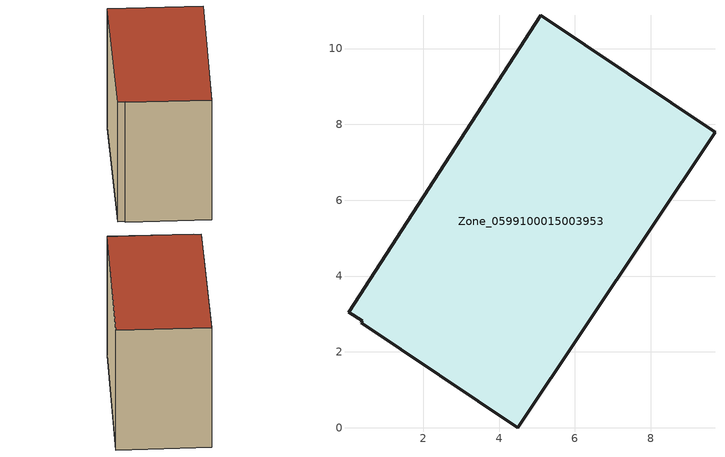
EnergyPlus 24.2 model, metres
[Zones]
Zone_0599100015003953
 floor ground (C_G): 0.03,3.05 5.1,10.88 9.69,7.79 4.49,0 0.36,2.76 0.39,2.82 z0.61
 wall outside (C_F): 4.49,0 9.69,7.79 5.1,10.88 0.03,3.05 0.39,2.82 0.36,2.76 4.49,0 z0.61:9.05
 roof outside (C_R): 5.1,10.88 0.03,3.05 0.39,2.82 0.36,2.76 4.49,0 9.69,7.79 z9.05
[BUILDING]
Pand.0599100015003953: North Axis=0; Terrain=City; Loads Convergence Tolerance Value=0.04; Temperature Convergence Tolerance Value=0.4; Solar Distribution=FullExterior; Maximum Number of Warmup Days=25; Minimum Number of Warmup Days=1
[Site:Location]
Rotterdam.The.Hague.AP_ZH_NLD Design_Conditions: Latitude=51.96; Longitude=4.45; Time Zone=1; Elevation=-4.5
[SITE:GROUNDTEMPERATURE:BUILDINGSURFACE]
18, 18, 18, 18, 18, 18, 18, 18, 18, 18, 18, 18
[MATERIAL] Thermal Absorptance=0.9; Solar Absorptance=0.7; Visible Absorptance=0.7
Name | Roughness | Thickness | Conductivity | Density | Specific Heat
G.TC.1975-1991 | MediumSmooth | 0.15 | 0.288461 | 540 | 1210
F.TC.1975-1991 | Rough | 0.3 | 0.230769 | 1920 | 840
R.TC.1975-1991 | MediumRough | 0.2 | 0.153846 | 1500 | 1000
[CONSTRUCTION]
C_G: G.TC.1975-1991
C_F: F.TC.1975-1991
C_R: R.TC.1975-1991
[ZONE]
Zone_0599100015003953: Type=1; Multiplier=1; Ceiling Height=Autocalculate; Volume=Autocalculate; Floor Area=autocalculate; Part of Total Floor Area=Yes
[ZONEINFILTRATION:DESIGNFLOWRATE]
Infil_Zone_0599100015003953: Zone or ZoneList or Space or SpaceList=Zone_0599100015003953; Schedule=AlwaysOn; Design Flow Rate Calculation Method=Flow/Area; Flow Rate per Floor Area=0.003; Constant Term Coefficient=1; Temperature Term Coefficient=0; Velocity Term Coefficient=0; Velocity Squared Term Coefficient=0
[HVACTEMPLATE:ZONE:IDEALLOADSAIRSYSTEM]
Zone_0599100015003953: Maximum Heating Supply Air Temperature=50; Minimum Cooling Supply Air Temperature=13; Maximum Heating Supply Air Humidity Ratio=0.0156; Minimum Cooling Supply Air Humidity Ratio=0.0077; Heating Limit=NoLimit; Cooling Limit=NoLimit; Dehumidification Control Type=ConstantSensibleHeatRatio; Cooling Sensible Heat Ratio=0.7; Dehumidification Setpoint=60; Humidification Control Type=None; Humidification Setpoint=30; Outdoor Air Method=None; Outdoor Air Flow Rate per Person=0.00944; Outdoor Air Flow Rate per Zone Floor Area=0; Outdoor Air Flow Rate per Zone=0; Demand Controlled Ventilation Type=None; Outdoor Air Economizer Type=NoEconomizer; Heat Recovery Type=None; Sensible Heat Recovery Effectiveness=0.7; Latent Heat Recovery Effectiveness=0.65
[ZONECONTROL:THERMOSTAT]
ThermostatControl_Zone_0599100015003953: Zone or ZoneList=Zone_0599100015003953; Control Type Schedule=DualSetpointControlType; Control 1=Thermostat_Zone_0599100015003953; Temperature Difference Between Cutout And Setpoint=0
[THERMOSTATSETPOINT:DUALSETPOINT]
Thermostat_Zone_0599100015003953: Heating Setpoint Temperature Schedule=HeatingSetpoint_Zone_0599100015003953; Cooling Setpoint Temperature Schedule=CoolingSetpoint_Zone_0599100015003953
[SCHEDULE:COMPACT]
HeatingSetpoint_Zone_0599100015003953: Through: 12/31, For: AllDays, Until: 24:00, 21
CoolingSetpoint_Zone_0599100015003953: Through: 12/31, For: AllDays, Until: 24:00, 24
DualSetpointControlType: Through: 12/31, For: AllDays, Until: 24:00, 4
AlwaysOn: Through: 12/31, For: AllDays, Until: 24:00, 1
